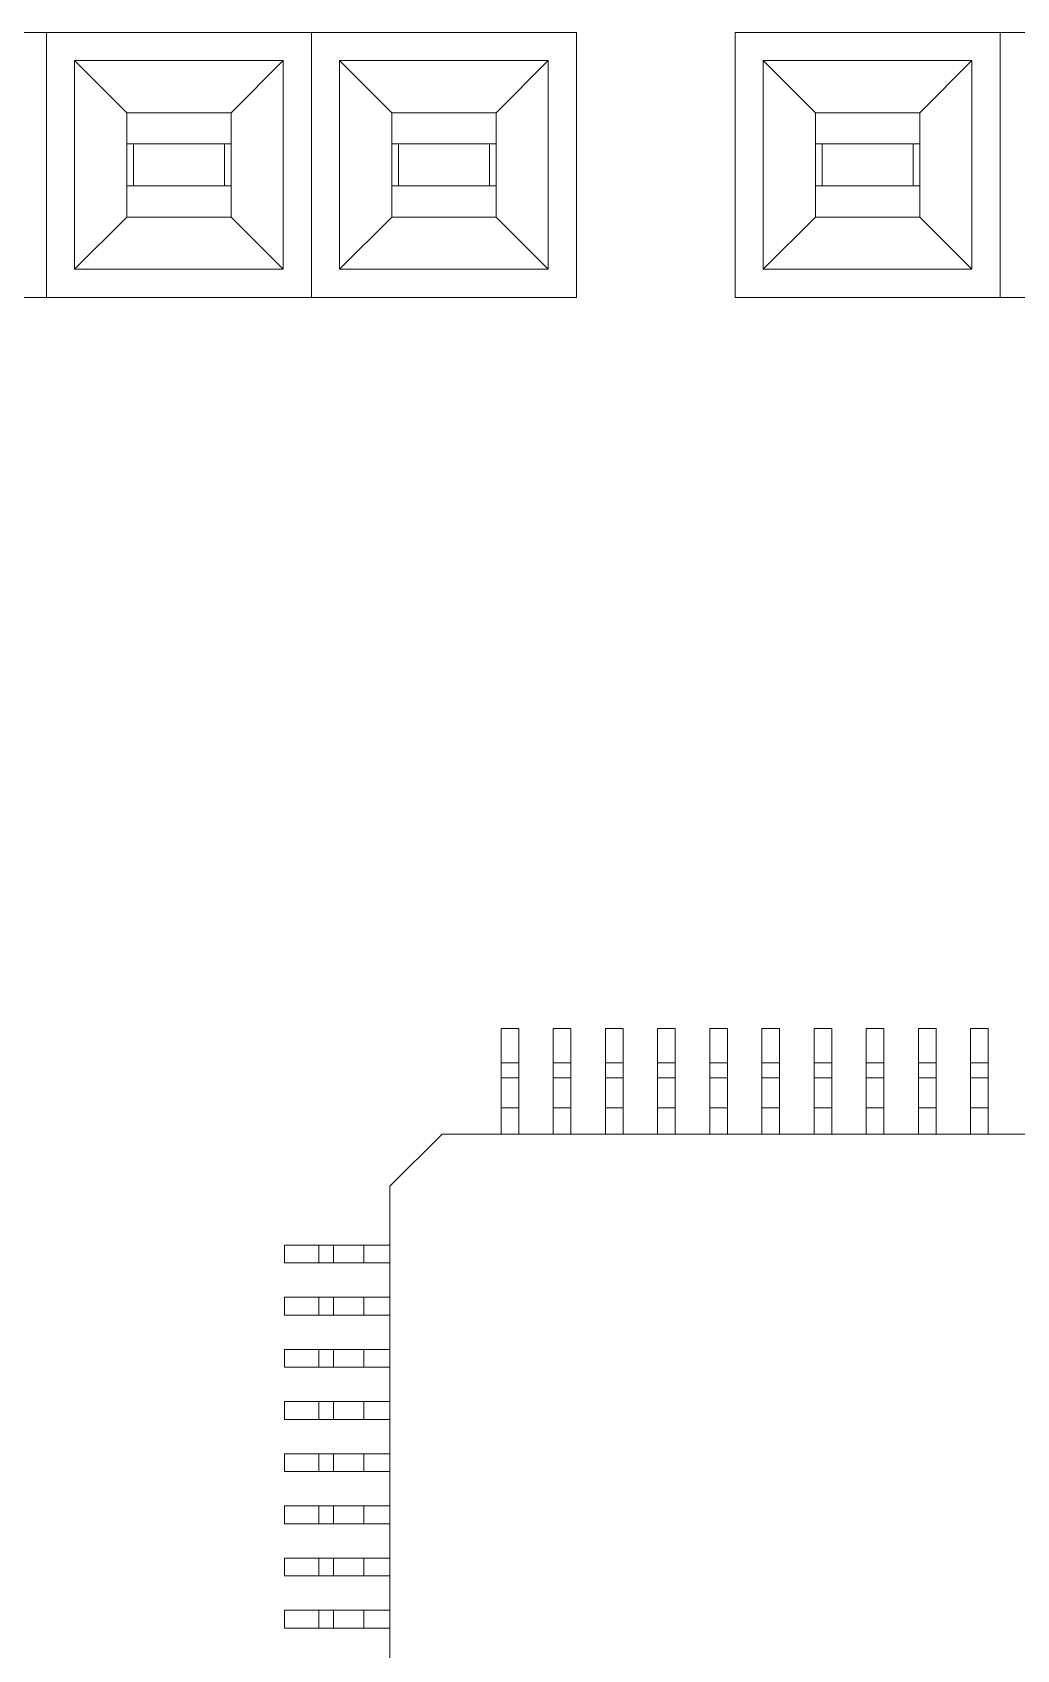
# Model space of a CAD drawing. Header units: millimetres. Extents: x 4 to 289, y 68 to 174.
# Drawn here: x 79.24 to 88.67, y 117.6 to 133.1 of the extents above; entities that cross this region are included whole.
import ezdxf

# ---------------------------------------------------------------- set-up
doc = ezdxf.new("R2010")
doc.units = ezdxf.units.MM
doc.layers.add('1', color=7, linetype='Continuous', true_color=0xffffff)

msp = doc.modelspace()

# ---------------------------------------------------------------- linework, layer by layer
at = {"layer": '1', "color": 155, "linetype": 'Continuous', "lineweight": 18}
for p, q in [((79.372, 133.099), (76.832, 133.099)), ((79.372, 133.099), (79.372, 130.559)), ((81.912, 133.099), (79.372, 133.099)), ((79.372, 130.559), (79.372, 133.099)), ((81.912, 130.559), (81.912, 133.099)), ((81.912, 133.099), (81.912, 130.559)), ((84.452, 133.099), (81.912, 133.099)), ((84.452, 130.559), (84.452, 133.099)), ((85.973, 133.099), (85.973, 130.559)), ((88.513, 133.099), (85.973, 133.099)), ((88.513, 130.559), (88.513, 133.099)), ((88.513, 133.099), (88.513, 130.559)), ((91.053, 133.099), (88.513, 133.099)), ((79.642, 132.829), (80.142, 132.329)), ((79.642, 132.829), (79.642, 130.829)), ((81.642, 132.829), (79.642, 132.829)), ((81.642, 132.829), (81.142, 132.329)), ((81.642, 130.829), (81.642, 132.829)), ((82.182, 132.829), (82.682, 132.329)), ((82.182, 132.829), (82.182, 130.829)), ((84.182, 132.829), (82.182, 132.829)), ((84.182, 132.829), (83.682, 132.329)), ((84.182, 130.829), (84.182, 132.829)), ((86.243, 132.829), (86.743, 132.329)), ((86.243, 132.829), (86.243, 130.829)), ((88.243, 132.829), (86.243, 132.829)), ((88.243, 132.829), (87.743, 132.329)), ((88.243, 130.829), (88.243, 132.829)), ((80.142, 132.329), (81.142, 132.329)), ((80.142, 132.329), (81.142, 132.329)), ((80.142, 131.329), (80.142, 132.329)), ((81.142, 132.329), (81.142, 131.329)), ((82.682, 132.329), (83.682, 132.329)), ((82.682, 132.329), (83.682, 132.329)), ((82.682, 131.329), (82.682, 132.329)), ((83.682, 132.329), (83.682, 131.329)), ((86.743, 132.329), (87.743, 132.329)), ((86.743, 132.329), (87.743, 132.329)), ((86.743, 131.329), (86.743, 132.329)), ((87.743, 132.329), (87.743, 131.329)), ((80.142, 132.029), (81.142, 132.029)), ((80.206, 132.029), (80.142, 132.029)), ((80.206, 131.629), (80.206, 132.029)), ((81.078, 132.029), (81.078, 131.629)), ((81.078, 132.029), (81.142, 132.029)), ((82.682, 132.029), (83.682, 132.029)), ((82.746, 132.029), (82.682, 132.029)), ((82.746, 131.629), (82.746, 132.029)), ((83.618, 132.029), (83.618, 131.629)), ((83.618, 132.029), (83.682, 132.029)), ((86.743, 132.029), (87.743, 132.029)), ((86.807, 132.029), (86.743, 132.029)), ((86.807, 131.629), (86.807, 132.029)), ((87.678, 132.029), (87.678, 131.629)), ((87.678, 132.029), (87.743, 132.029)), ((80.317, 131.629), (80.142, 131.629)), ((80.142, 131.629), (81.142, 131.629)), ((80.142, 131.629), (80.206, 131.629)), ((81.142, 131.629), (80.966, 131.629)), ((81.142, 131.629), (81.142, 131.629)), ((82.857, 131.629), (82.682, 131.629)), ((82.682, 131.629), (83.682, 131.629)), ((82.682, 131.629), (82.746, 131.629)), ((83.682, 131.629), (83.506, 131.629)), ((83.682, 131.629), (83.682, 131.629)), ((86.918, 131.629), (86.743, 131.629)), ((86.743, 131.629), (87.743, 131.629)), ((86.743, 131.629), (86.807, 131.629)), ((87.743, 131.629), (87.567, 131.629)), ((87.743, 131.629), (87.743, 131.629)), ((79.642, 130.829), (80.142, 131.329)), ((81.142, 131.329), (80.142, 131.329)), ((81.142, 131.329), (81.642, 130.829)), ((82.182, 130.829), (82.682, 131.329)), ((83.682, 131.329), (82.682, 131.329)), ((83.682, 131.329), (84.182, 130.829)), ((86.243, 130.829), (86.743, 131.329)), ((87.743, 131.329), (86.743, 131.329)), ((87.743, 131.329), (88.243, 130.829)), ((79.642, 130.829), (81.642, 130.829)), ((82.182, 130.829), (84.182, 130.829)), ((86.243, 130.829), (88.243, 130.829)), ((76.832, 130.559), (79.372, 130.559)), ((79.372, 130.559), (81.912, 130.559)), ((81.912, 130.559), (84.452, 130.559)), ((84.452, 130.559), (84.452, 130.559)), ((88.513, 130.559), (85.973, 130.559)), ((85.973, 130.559), (88.513, 130.559)), ((85.973, 130.559), (85.973, 130.559)), ((91.053, 130.559), (88.513, 130.559)), ((88.513, 130.559), (91.053, 130.559)), ((83.729, 123.22), (83.729, 123.55)), ((83.729, 123.55), (83.899, 123.55)), ((83.899, 123.22), (83.899, 123.55)), ((84.229, 123.22), (84.229, 123.55)), ((84.229, 123.55), (84.399, 123.55)), ((84.399, 123.22), (84.399, 123.55)), ((84.729, 123.22), (84.729, 123.55)), ((84.729, 123.55), (84.899, 123.55)), ((84.899, 123.22), (84.899, 123.55)), ((85.229, 123.22), (85.229, 123.55)), ((85.229, 123.55), (85.399, 123.55)), ((85.399, 123.22), (85.399, 123.55)), ((85.729, 123.22), (85.729, 123.55)), ((85.729, 123.55), (85.899, 123.55)), ((85.899, 123.22), (85.899, 123.55)), ((86.229, 123.22), (86.229, 123.55)), ((86.229, 123.55), (86.399, 123.55)), ((86.399, 123.22), (86.399, 123.55)), ((86.729, 123.22), (86.729, 123.55)), ((86.729, 123.55), (86.899, 123.55)), ((86.899, 123.22), (86.899, 123.55)), ((87.229, 123.22), (87.229, 123.55)), ((87.229, 123.55), (87.399, 123.55)), ((87.399, 123.22), (87.399, 123.55)), ((87.729, 123.22), (87.729, 123.55)), ((87.729, 123.55), (87.899, 123.55)), ((87.899, 123.22), (87.899, 123.55)), ((88.229, 123.22), (88.229, 123.55)), ((88.229, 123.55), (88.399, 123.55)), ((88.399, 123.22), (88.399, 123.55)), ((83.729, 123.079), (83.729, 123.22)), ((83.899, 123.079), (83.899, 123.22)), ((84.229, 123.079), (84.229, 123.22)), ((84.399, 123.079), (84.399, 123.22)), ((84.729, 123.079), (84.729, 123.22)), ((84.899, 123.079), (84.899, 123.22)), ((85.229, 123.079), (85.229, 123.22)), ((85.399, 123.079), (85.399, 123.22)), ((85.729, 123.079), (85.729, 123.22)), ((85.899, 123.079), (85.899, 123.22)), ((86.229, 123.079), (86.229, 123.22)), ((86.399, 123.079), (86.399, 123.22)), ((86.729, 123.079), (86.729, 123.22)), ((86.899, 123.079), (86.899, 123.22)), ((87.229, 123.079), (87.229, 123.22)), ((87.399, 123.079), (87.399, 123.22)), ((87.729, 123.079), (87.729, 123.22)), ((87.899, 123.079), (87.899, 123.22)), ((88.229, 123.079), (88.229, 123.22)), ((88.399, 123.079), (88.399, 123.22)), ((83.729, 122.789), (83.729, 123.079)), ((83.729, 123.079), (83.899, 123.079)), ((83.899, 122.789), (83.899, 123.079)), ((84.229, 122.789), (84.229, 123.079)), ((84.229, 123.079), (84.399, 123.079)), ((84.399, 122.789), (84.399, 123.079)), ((84.729, 122.789), (84.729, 123.079)), ((84.729, 123.079), (84.899, 123.079)), ((84.899, 122.789), (84.899, 123.079)), ((85.229, 122.789), (85.229, 123.079)), ((85.229, 123.079), (85.399, 123.079)), ((85.399, 122.789), (85.399, 123.079)), ((85.729, 122.789), (85.729, 123.079)), ((85.729, 123.079), (85.899, 123.079)), ((85.899, 122.789), (85.899, 123.079)), ((86.229, 122.789), (86.229, 123.079)), ((86.229, 123.079), (86.399, 123.079)), ((86.399, 122.789), (86.399, 123.079)), ((86.729, 122.789), (86.729, 123.079)), ((86.729, 123.079), (86.899, 123.079)), ((86.899, 122.789), (86.899, 123.079)), ((87.229, 122.789), (87.229, 123.079)), ((87.229, 123.079), (87.399, 123.079)), ((87.399, 122.789), (87.399, 123.079)), ((87.729, 122.789), (87.729, 123.079)), ((87.729, 123.079), (87.899, 123.079)), ((87.899, 122.789), (87.899, 123.079)), ((88.229, 122.789), (88.229, 123.079)), ((88.229, 123.079), (88.399, 123.079)), ((88.399, 122.789), (88.399, 123.079)), ((83.729, 122.539), (83.729, 122.789)), ((83.899, 122.539), (83.899, 122.789)), ((84.229, 122.539), (84.229, 122.789)), ((84.399, 122.539), (84.399, 122.789)), ((84.729, 122.539), (84.729, 122.789)), ((84.899, 122.539), (84.899, 122.789)), ((85.229, 122.539), (85.229, 122.789)), ((85.399, 122.539), (85.399, 122.789)), ((85.729, 122.539), (85.729, 122.789)), ((85.899, 122.539), (85.899, 122.789)), ((86.229, 122.539), (86.229, 122.789)), ((86.399, 122.539), (86.399, 122.789)), ((86.729, 122.539), (86.729, 122.789)), ((86.899, 122.539), (86.899, 122.789)), ((87.229, 122.539), (87.229, 122.789)), ((87.399, 122.539), (87.399, 122.789)), ((87.729, 122.539), (87.729, 122.789)), ((87.899, 122.539), (87.899, 122.789)), ((88.229, 122.539), (88.229, 122.789)), ((88.399, 122.539), (88.399, 122.789)), ((83.164, 122.539), (82.664, 122.039)), ((101.964, 122.539), (83.164, 122.539)), ((82.664, 122.039), (82.664, 103.239)), ((81.983, 121.474), (81.653, 121.474)), ((81.653, 121.474), (81.653, 121.304)), ((82.124, 121.474), (81.983, 121.474)), ((82.414, 121.474), (82.124, 121.474)), ((82.124, 121.474), (82.124, 121.304)), ((82.664, 121.474), (82.414, 121.474)), ((81.983, 121.304), (81.653, 121.304)), ((82.124, 121.304), (81.983, 121.304)), ((82.414, 121.304), (82.124, 121.304)), ((82.664, 121.304), (82.414, 121.304)), ((81.983, 120.974), (81.653, 120.974)), ((81.653, 120.974), (81.653, 120.804)), ((82.124, 120.974), (81.983, 120.974)), ((82.414, 120.974), (82.124, 120.974)), ((82.124, 120.974), (82.124, 120.804)), ((82.664, 120.974), (82.414, 120.974)), ((81.983, 120.804), (81.653, 120.804)), ((82.124, 120.804), (81.983, 120.804)), ((82.414, 120.804), (82.124, 120.804)), ((82.664, 120.804), (82.414, 120.804)), ((81.983, 120.474), (81.653, 120.474)), ((81.653, 120.474), (81.653, 120.304)), ((82.124, 120.474), (81.983, 120.474)), ((82.414, 120.474), (82.124, 120.474)), ((82.124, 120.474), (82.124, 120.304)), ((82.664, 120.474), (82.414, 120.474)), ((81.983, 120.304), (81.653, 120.304)), ((82.124, 120.304), (81.983, 120.304)), ((82.414, 120.304), (82.124, 120.304)), ((82.664, 120.304), (82.414, 120.304)), ((81.983, 119.974), (81.653, 119.974)), ((81.653, 119.974), (81.653, 119.804)), ((82.124, 119.974), (81.983, 119.974)), ((82.414, 119.974), (82.124, 119.974)), ((82.124, 119.974), (82.124, 119.804)), ((82.664, 119.974), (82.414, 119.974)), ((81.983, 119.804), (81.653, 119.804)), ((82.124, 119.804), (81.983, 119.804)), ((82.414, 119.804), (82.124, 119.804)), ((82.664, 119.804), (82.414, 119.804)), ((81.983, 119.474), (81.653, 119.474)), ((81.653, 119.474), (81.653, 119.304)), ((82.124, 119.474), (81.983, 119.474)), ((82.414, 119.474), (82.124, 119.474)), ((82.124, 119.474), (82.124, 119.304)), ((82.664, 119.474), (82.414, 119.474)), ((81.983, 119.304), (81.653, 119.304)), ((82.124, 119.304), (81.983, 119.304)), ((82.414, 119.304), (82.124, 119.304)), ((82.664, 119.304), (82.414, 119.304)), ((81.983, 118.974), (81.653, 118.974)), ((81.653, 118.974), (81.653, 118.804)), ((82.124, 118.974), (81.983, 118.974)), ((82.414, 118.974), (82.124, 118.974)), ((82.124, 118.974), (82.124, 118.804)), ((82.664, 118.974), (82.414, 118.974)), ((81.983, 118.804), (81.653, 118.804)), ((82.124, 118.804), (81.983, 118.804)), ((82.414, 118.804), (82.124, 118.804)), ((82.664, 118.804), (82.414, 118.804)), ((81.983, 118.474), (81.653, 118.474)), ((81.653, 118.474), (81.653, 118.304)), ((82.124, 118.474), (81.983, 118.474)), ((82.414, 118.474), (82.124, 118.474)), ((82.124, 118.474), (82.124, 118.304)), ((82.664, 118.474), (82.414, 118.474)), ((81.983, 118.304), (81.653, 118.304)), ((82.124, 118.304), (81.983, 118.304)), ((82.414, 118.304), (82.124, 118.304)), ((82.664, 118.304), (82.414, 118.304)), ((81.983, 117.974), (81.653, 117.974)), ((81.653, 117.974), (81.653, 117.804)), ((82.124, 117.974), (81.983, 117.974)), ((82.414, 117.974), (82.124, 117.974)), ((82.124, 117.974), (82.124, 117.804)), ((82.664, 117.974), (82.414, 117.974)), ((81.983, 117.804), (81.653, 117.804)), ((82.124, 117.804), (81.983, 117.804)), ((82.414, 117.804), (82.124, 117.804)), ((82.664, 117.804), (82.414, 117.804))]:
    msp.add_line(p, q, dxfattribs=at)
at = {"layer": '1', "color": 155, "linetype": 'Continuous', "lineweight": 13}
for p, q in [((83.729, 123.22), (83.899, 123.22)), ((84.229, 123.22), (84.399, 123.22)), ((84.729, 123.22), (84.899, 123.22)), ((85.229, 123.22), (85.399, 123.22)), ((85.729, 123.22), (85.899, 123.22)), ((86.229, 123.22), (86.399, 123.22)), ((86.729, 123.22), (86.899, 123.22)), ((87.229, 123.22), (87.399, 123.22)), ((87.729, 123.22), (87.899, 123.22)), ((88.229, 123.22), (88.399, 123.22)), ((83.729, 122.789), (83.899, 122.789)), ((84.229, 122.789), (84.399, 122.789)), ((84.729, 122.789), (84.899, 122.789)), ((85.229, 122.789), (85.399, 122.789)), ((85.729, 122.789), (85.899, 122.789)), ((86.229, 122.789), (86.399, 122.789)), ((86.729, 122.789), (86.899, 122.789)), ((87.229, 122.789), (87.399, 122.789)), ((87.729, 122.789), (87.899, 122.789)), ((88.229, 122.789), (88.399, 122.789)), ((81.983, 121.474), (81.983, 121.304)), ((82.414, 121.474), (82.414, 121.304)), ((81.983, 120.974), (81.983, 120.804)), ((82.414, 120.974), (82.414, 120.804)), ((81.983, 120.474), (81.983, 120.304)), ((82.414, 120.474), (82.414, 120.304)), ((81.983, 119.974), (81.983, 119.804)), ((82.414, 119.974), (82.414, 119.804)), ((81.983, 119.474), (81.983, 119.304)), ((82.414, 119.474), (82.414, 119.304)), ((81.983, 118.974), (81.983, 118.804)), ((82.414, 118.974), (82.414, 118.804)), ((81.983, 118.474), (81.983, 118.304)), ((82.414, 118.474), (82.414, 118.304)), ((81.983, 117.974), (81.983, 117.804)), ((82.414, 117.974), (82.414, 117.804))]:
    msp.add_line(p, q, dxfattribs=at)

doc.saveas('drawing.dxf')
